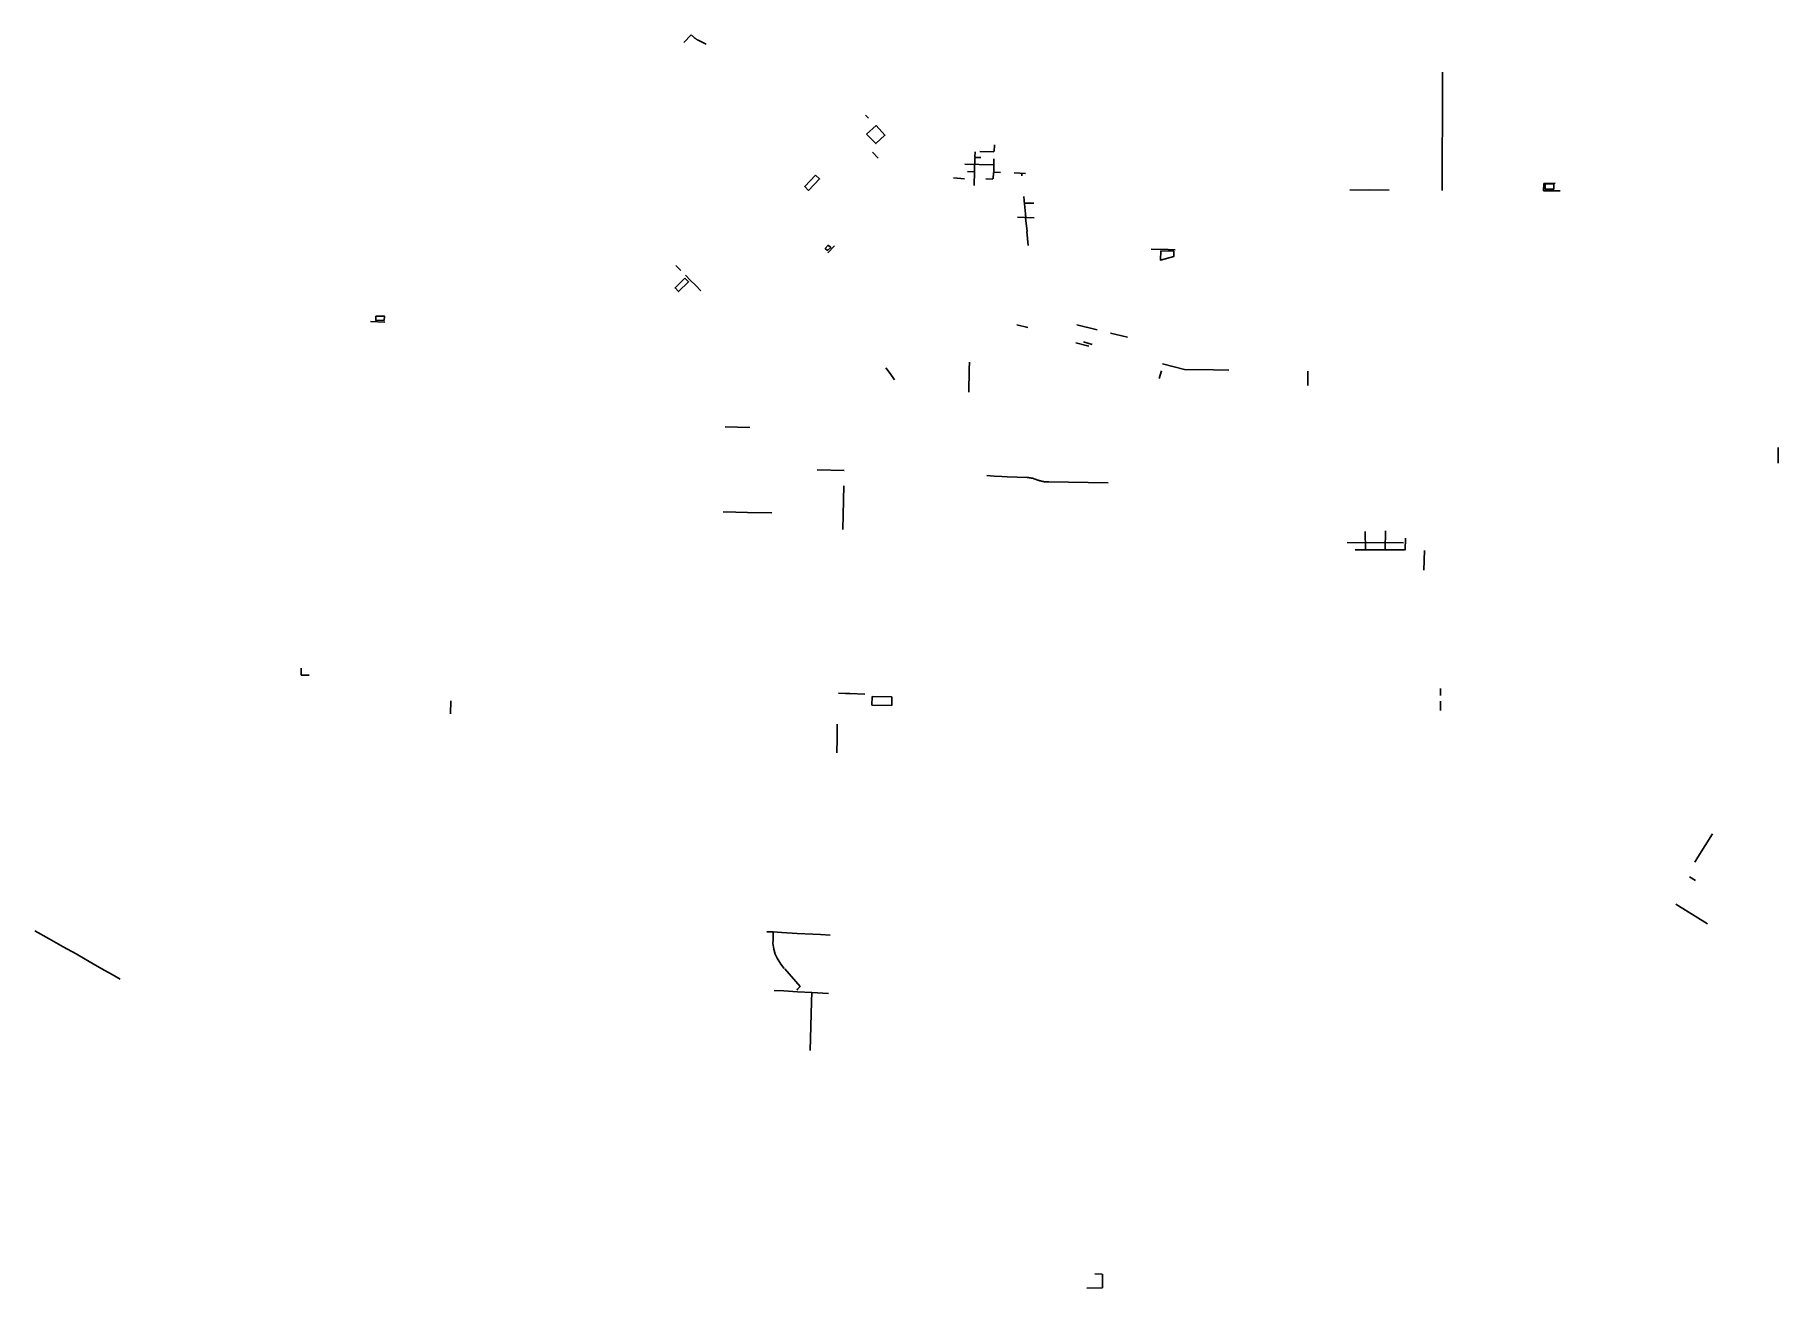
# Model space of a CAD drawing. Extents: x 485895 to 498273, y 5450918 to 5459818.
import ezdxf

# ---------------------------------------------------------------- set-up
doc = ezdxf.new("R2010")
doc.units = 0
doc.header["$MEASUREMENT"] = 0
doc.layers.add('Under Construction', color=10, linetype='Continuous')

msp = doc.modelspace()

# ---------------------------------------------------------------- linework, layer by layer
at = {"layer": 'Under Construction'}
for p, q in [((490556, 5459818), (490503, 5459765)), ((490556, 5459818), (490503, 5459765)), ((495891, 5459521), (495891, 5459553)), ((495891, 5459499), (495891, 5459521)), ((495891, 5459470), (495891, 5459499)), ((495890, 5459370), (495891, 5459388)), ((495890, 5459333), (495890, 5459370)), ((495890, 5459319), (495890, 5459333)), ((495891, 5459420), (495891, 5459444)), ((495891, 5459388), (495891, 5459420)), ((491814, 5459226), (491792, 5459248)), ((495889, 5459167), (495889, 5459218)), ((495889, 5459117), (495888, 5459067)), ((495889, 5459117), (495889, 5459167)), ((491842, 5458986), (491883, 5458943)), ((492571, 5458988), (492570, 5458951)), ((492705, 5458988), (492605, 5458989)), ((492708, 5459037), (492706, 5458989)), ((495888, 5459067), (495888, 5459017)), ((495888, 5459017), (495888, 5458966)), ((495888, 5458966), (495888, 5458916)), ((492498, 5458899), (492699, 5458895)), ((492566, 5458846), (492518, 5458848)), ((492570, 5458948), (492611, 5458947)), ((492701, 5458841), (492699, 5458796)), ((492751, 5458842), (492702, 5458843)), ((492704, 5458938), (492704, 5458849)), ((492928, 5458835), (492848, 5458839)), ((492903, 5458837), (492904, 5458818)), ((495888, 5458866), (495887, 5458816)), ((495888, 5458916), (495888, 5458866)), ((492418, 5458802), (492497, 5458797)), ((492697, 5458793), (492648, 5458795)), ((495231, 5458716), (495372, 5458717)), ((495372, 5458717), (495512, 5458715)), ((495887, 5458816), (495887, 5458765)), ((495887, 5458765), (495887, 5458712)), ((496609, 5458763), (496607, 5458711)), ((496607, 5458710), (496726, 5458710)), ((496609, 5458763), (496690, 5458764)), ((492917, 5458670), (492923, 5458613)), ((492921, 5458618), (492931, 5458524)), ((492924, 5458623), (492989, 5458622)), ((492873, 5458523), (492991, 5458520)), ((492928, 5458520), (492940, 5458421)), ((492931, 5458525), (492929, 5458537)), ((492939, 5458423), (492943, 5458373)), ((492943, 5458373), (492948, 5458323)), ((491526, 5458271), (491572, 5458319)), ((493821, 5458297), (493943, 5458294)), ((493943, 5458294), (493993, 5458292)), ((490481, 5458146), (490446, 5458181)), ((490551, 5458075), (490516, 5458111)), ((490551, 5458075), (490585, 5458040)), ((490623, 5458001), (490585, 5458040)), ((488381, 5457778), (488278, 5457782)), ((492867, 5457760), (492946, 5457741)), ((493294, 5457758), (493437, 5457723)), ((493380, 5457608), (493286, 5457631)), ((493402, 5457620), (493340, 5457638)), ((493533, 5457699), (493653, 5457671)), ((492532, 5457493), (492530, 5457443)), ((493902, 5457481), (494059, 5457442)), ((491938, 5457454), (491968, 5457414)), ((491968, 5457414), (492000, 5457369)), ((492529, 5457388), (492527, 5457332)), ((492530, 5457443), (492529, 5457388)), ((493894, 5457433), (493879, 5457378)), ((494059, 5457442), (494265, 5457439)), ((494265, 5457439), (494373, 5457438)), ((494935, 5457429), (494934, 5457329)), ((492527, 5457332), (492526, 5457282)), ((490972, 5457029), (490797, 5457034)), ((498273, 5456777), (498273, 5456888)), ((491642, 5456724), (491451, 5456729)), ((491639, 5456616), (491635, 5456409)), ((492655, 5456688), (492707, 5456685)), ((492707, 5456685), (492760, 5456682)), ((492760, 5456682), (492800, 5456680)), ((492800, 5456680), (492941, 5456674)), ((493094, 5456644), (493234, 5456642)), ((493234, 5456642), (493375, 5456640)), ((493375, 5456640), (493516, 5456638)), ((490873, 5456429), (490782, 5456432)), ((490956, 5456427), (490873, 5456429)), ((491129, 5456423), (490956, 5456427)), ((491635, 5456409), (491632, 5456305)), ((495341, 5456292), (495344, 5456164)), ((495486, 5456296), (495482, 5456163)), ((495627, 5456245), (495625, 5456158)), ((495214, 5456212), (495613, 5456211)), ((495271, 5456162), (495620, 5456161)), ((495762, 5456156), (495758, 5456016)), ((487786, 5455320), (487785, 5455270)), ((487787, 5455270), (487842, 5455270)), ((491652, 5455140), (491601, 5455142)), ((491681, 5455140), (491652, 5455140)), ((491788, 5455137), (491681, 5455140)), ((495876, 5455177), (495877, 5455127)), ((488849, 5455088), (488846, 5454996)), ((495877, 5455086), (495877, 5455019)), ((491593, 5454923), (491592, 5454821)), ((491592, 5454821), (491589, 5454719)), ((497808, 5454143), (497704, 5453979)), ((497704, 5453979), (497682, 5453943)), ((497644, 5453839), (497686, 5453813)), ((497547, 5453644), (497772, 5453505)), ((485996, 5453398), (485895, 5453455)), ((486097, 5453342), (485996, 5453398)), ((491138, 5453447), (491092, 5453449)), ((491138, 5453447), (491137, 5453391)), ((491199, 5453443), (491138, 5453447)), ((491309, 5453437), (491199, 5453443)), ((491420, 5453431), (491309, 5453437)), ((491473, 5453428), (491420, 5453431)), ((491541, 5453425), (491473, 5453428)), ((486188, 5453291), (486097, 5453342)), ((486199, 5453284), (486188, 5453291)), ((486280, 5453238), (486199, 5453284)), ((486338, 5453204), (486280, 5453238)), ((486392, 5453173), (486338, 5453204)), ((486445, 5453144), (486392, 5453173)), ((486500, 5453113), (486445, 5453144)), ((491212, 5453028), (491144, 5453031)), ((491311, 5453022), (491212, 5453028)), ((491310, 5453042), (491309, 5453033)), ((491411, 5453017), (491311, 5453022)), ((491411, 5453017), (491410, 5452951)), ((491530, 5453010), (491411, 5453017)), ((491410, 5452951), (491400, 5452606)), ((493365, 5450918), (493476, 5450920)), ((493365, 5450918), (493476, 5450920)), ((493421, 5451019), (493473, 5451017)), ((493477, 5450972), (493476, 5450920)), ((493477, 5451017), (493477, 5450972))]:
    msp.add_line(p, q, dxfattribs=at)
for points in [[(490662, 5459753), (490614, 5459775), (490612, 5459777), (490609, 5459778), (490606, 5459780), (490603, 5459781), (490601, 5459783), (490598, 5459784), (490595, 5459786), (490593, 5459787), (490590, 5459789), (490588, 5459791), (490585, 5459793), (490583, 5459795), (490580, 5459796), (490578, 5459798), (490576, 5459800), (490573, 5459802), (490571, 5459804), (490569, 5459806), (490566, 5459809), (490565, 5459810), (490556, 5459818)], [(495891, 5459444), (495891, 5459470), (495891, 5459470)], [(495889, 5459218), (495890, 5459268), (495890, 5459319)], [(492570, 5458944), (492568, 5458848), (492565, 5458748)], [(492941, 5456674), (492950, 5456674), (492951, 5456674), (492952, 5456674), (492953, 5456674), (492954, 5456674), (492956, 5456673), (492957, 5456673), (492958, 5456673), (492959, 5456673), (492960, 5456673), (492961, 5456673), (492962, 5456673), (492964, 5456672), (492965, 5456672), (492966, 5456672), (492967, 5456672), (492968, 5456672), (492969, 5456671), (492971, 5456671), (492972, 5456671), (492973, 5456670), (492974, 5456670), (492975, 5456670), (492976, 5456670), (492977, 5456669), (492979, 5456669), (492980, 5456669), (493016, 5456656)], [(493016, 5456656), (493019, 5456655), (493023, 5456654), (493026, 5456653), (493030, 5456652), (493033, 5456651), (493037, 5456650), (493040, 5456649), (493044, 5456648), (493047, 5456648), (493051, 5456647), (493055, 5456646), (493058, 5456646), (493062, 5456645), (493065, 5456645), (493069, 5456645), (493073, 5456644), (493076, 5456644), (493078, 5456644), (493094, 5456644)], [(491137, 5453391), (491136, 5453365), (491138, 5453354), (491142, 5453326), (491152, 5453289), (491165, 5453260)], [(491165, 5453260), (491191, 5453218), (491216, 5453188)], [(491220, 5453185), (491328, 5453060), (491311, 5453042)]]:
    msp.add_lwpolyline(points, dxfattribs=at)
for points in [[(491800, 5459112), (491868, 5459174), (491931, 5459106), (491867, 5459046)], [(491439, 5458821), (491362, 5458742), (491389, 5458714), (491467, 5458795)], [(496618, 5458760), (496680, 5458761), (496681, 5458723), (496618, 5458723)], [(491528, 5458324), (491507, 5458301), (491523, 5458287), (491546, 5458309)], [(493890, 5458285), (493983, 5458282), (493982, 5458244), (493887, 5458219)], [(490511, 5458090), (490537, 5458065), (490466, 5457995), (490441, 5458021)], [(488316, 5457821), (488377, 5457821), (488375, 5457790), (488315, 5457792)], [(491840, 5455119), (491979, 5455116), (491980, 5455056), (491839, 5455058)]]:
    msp.add_lwpolyline(points, close=True, dxfattribs=at)

doc.saveas('drawing.dxf')
